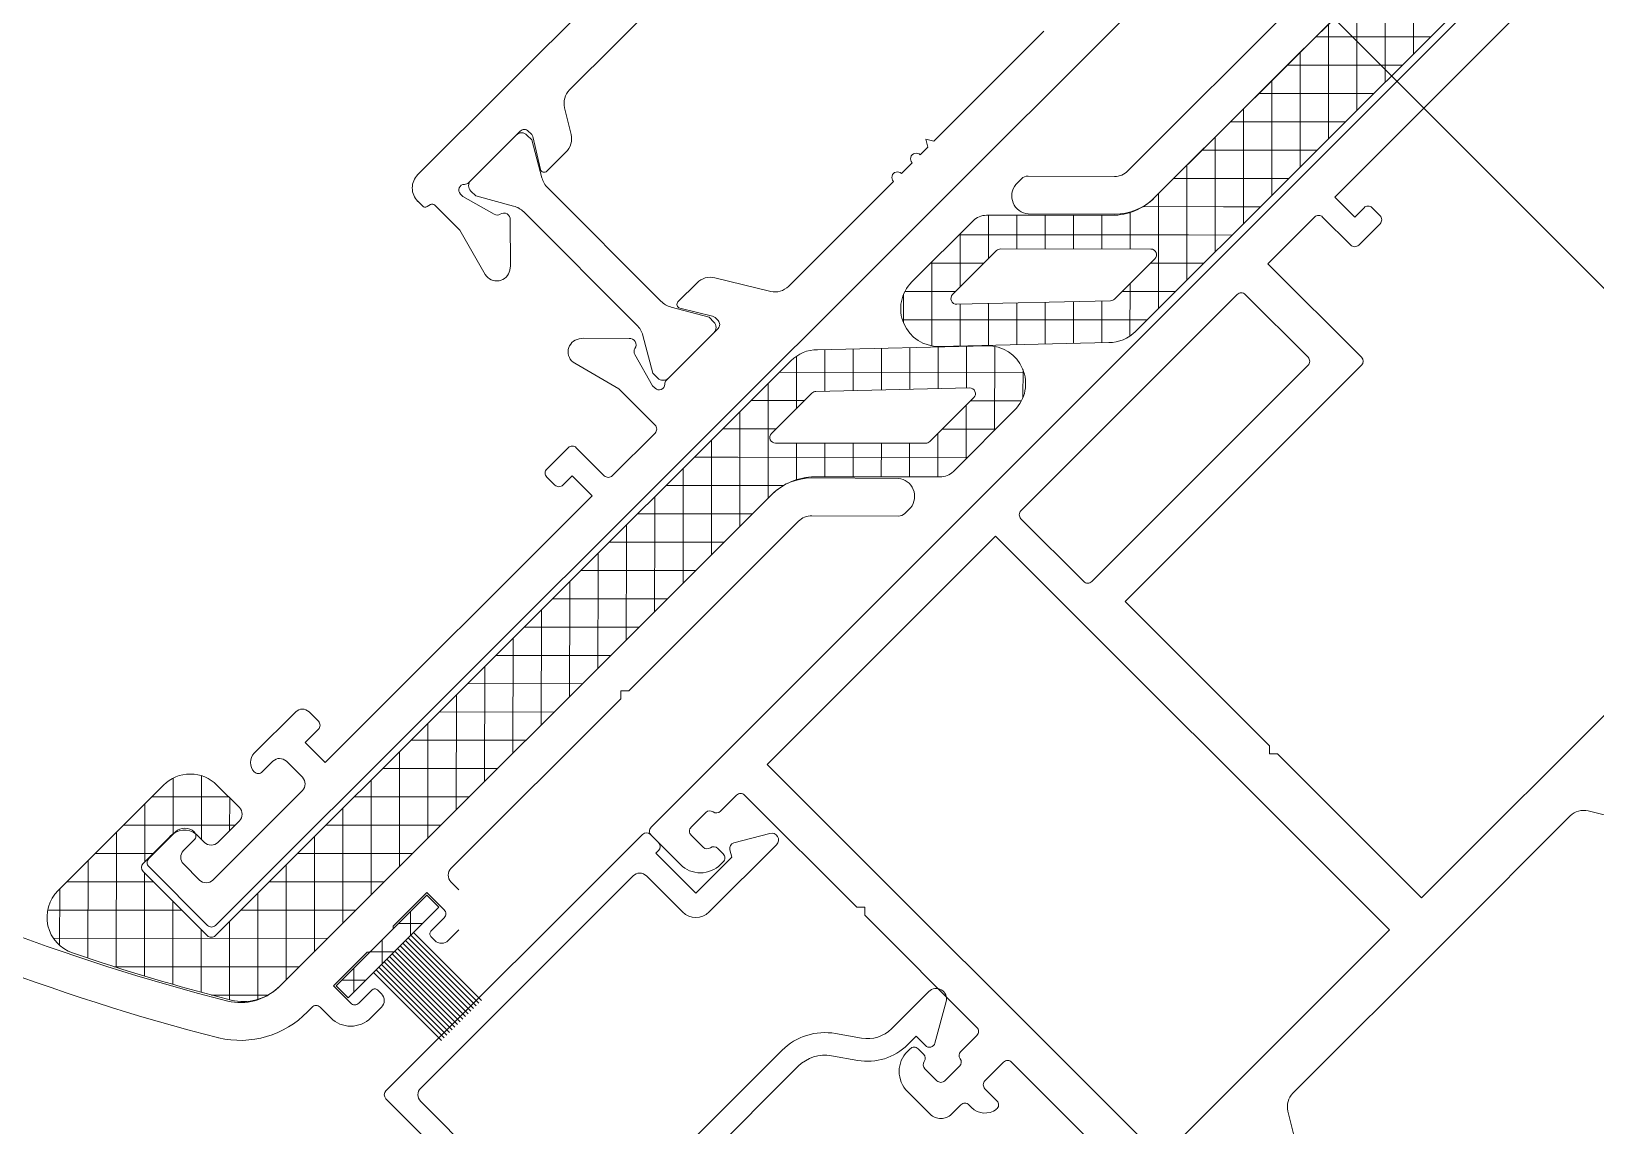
# Model space of a CAD drawing. Header units: centimetres. Extents: x 118932 to 154602, y -32682 to -23521.
# Drawn here: x 138269 to 138277.29, y -26646.96 to -26641.16 of the extents above; entities that cross this region are included whole.
import ezdxf

# ---------------------------------------------------------------- set-up
doc = ezdxf.new("R2010")
doc.units = ezdxf.units.CM
doc.header["$LTSCALE"] = 50
doc.header["$MEASUREMENT"] = 0
doc.layers.add('GEN_02_TF_Pencere', color=7, linetype='Continuous', lineweight=9, true_color=0x6093ac)

# ---------------------------------------------------------------- blocks, each defined once
blk = doc.blocks.new('P6_')
at = {"layer": 'GEN_02_TF_Pencere'}
for p, q in [((86193.4586, 12307.936, 0), (86193.4586, 12249.6131, 0)), ((86186.7774, 12298.5492, 0), (86186.0974, 12298.5492, 0)), ((86186.0974, 12298.5492, 0), (86186.0974, 12298.4592, 0)), ((86186.141, 12298.5492, 0), (86186.231, 12298.4592, 0)), ((86186.141, 12298.4592, 0), (86186.231, 12298.5492, 0)), ((86186.3532, 12298.5492, 0), (86186.4432, 12298.4592, 0)), ((86186.3532, 12298.4592, 0), (86186.4432, 12298.5492, 0)), ((86186.5653, 12298.5492, 0), (86186.6553, 12298.4592, 0)), ((86186.5653, 12298.4592, 0), (86186.6553, 12298.5492, 0)), ((86186.7767, 12298.5499, 0), (86186.7781, 12298.5485, 0)), ((86186.7774, 12298.4592, 0), (86186.7774, 12298.5492, 0)), ((86186.0974, 12298.4592, 0), (86186.7774, 12298.4592, 0)), ((86186.0974, 12298.4592, 0), (86186.0974, 12298.4592, 0)), ((86186.2874, 12298.4592, 0), (86186.2874, 12297.9492, 0)), ((86186.3074, 12298.4592, 0), (86186.3074, 12297.9492, 0)), ((86186.3274, 12298.4592, 0), (86186.3274, 12297.9492, 0)), ((86186.3474, 12298.4592, 0), (86186.3474, 12297.9492, 0)), ((86186.3674, 12298.4592, 0), (86186.3674, 12297.9492, 0)), ((86186.3874, 12298.4592, 0), (86186.3874, 12297.9492, 0)), ((86186.4074, 12298.4592, 0), (86186.4074, 12297.9492, 0)), ((86186.4274, 12298.4592, 0), (86186.4274, 12297.9492, 0)), ((86186.4474, 12298.4592, 0), (86186.4474, 12297.9492, 0)), ((86186.4674, 12298.4592, 0), (86186.4674, 12297.9492, 0)), ((86186.4874, 12298.4592, 0), (86186.4874, 12297.9492, 0)), ((86186.5074, 12298.4592, 0), (86186.5074, 12297.9492, 0)), ((86186.5274, 12298.4592, 0), (86186.5274, 12297.9492, 0)), ((86186.5474, 12298.4592, 0), (86186.5474, 12297.9492, 0)), ((86186.5674, 12298.4592, 0), (86186.5674, 12297.9492, 0)), ((86186.5874, 12298.4592, 0), (86186.5874, 12297.9492, 0)), ((86185.8619, 12296.3993, 0), (86185.8619, 12297.9393, 0)), ((86185.8919, 12297.9693, 0), (86187.8119, 12297.9693, 0)), ((86185.8919, 12297.9693, 0), (86185.8919, 12297.9693, 0)), ((86187.8418, 12297.7147, 0), (86187.8416, 12297.9347, 0)), ((86187.8419, 12297.9393, 0), (86187.8419, 12297.8793, 0)), ((86187.8716, 12297.9647, 0), (86195.8116, 12297.9693, 0)), ((86187.8716, 12297.9647, 0), (86187.8716, 12297.9647, 0)), ((86187.6219, 12297.8493, 0), (86186.0319, 12297.8493, 0)), ((86187.8119, 12297.8493, 0), (86187.7919, 12297.8493, 0)), ((86187.7919, 12297.8493, 0), (86187.7919, 12297.5493, 0)), ((86188.1317, 12297.8149, 0), (86188.0217, 12297.8148, 0)), ((86185.9819, 12297.7993, 0), (86185.9819, 12296.5393, 0)), ((86187.6719, 12297.5293, 0), (86187.6719, 12297.7993, 0)), ((86187.9917, 12297.7848, 0), (86187.9918, 12297.6948, 0)), ((86188.3117, 12297.765, 0), (86188.1909, 12297.7649, 0)), ((86188.3422, 12296.895, 0), (86188.3418, 12297.735, 0)), ((86190.2517, 12297.7661, 0), (86188.5417, 12297.7651, 0)), ((86188.5417, 12297.7651, 0), (86188.5434, 12294.8147, 0)), ((86190.2534, 12294.8157, 0), (86190.2517, 12297.7661, 0)), ((86190.2517, 12297.7661, 0), (86190.2517, 12297.7661, 0)), ((86190.4118, 12297.7362, 0), (86190.412, 12297.2658, 0)), ((86192.0617, 12297.7671, 0), (86190.4417, 12297.7662, 0)), ((86192.092, 12297.2667, 0), (86192.0918, 12297.7371, 0)), ((86192.6417, 12297.7675, 0), (86192.2917, 12297.7672, 0)), ((86192.2917, 12297.7672, 0), (86192.2921, 12297.0668, 0)), ((86192.6719, 12297.5275, 0), (86192.6718, 12297.7375, 0)), ((86194.7917, 12297.7687, 0), (86192.7917, 12297.7675, 0)), ((86192.7917, 12297.7675, 0), (86192.7918, 12297.6175, 0)), ((86188.0119, 12297.5648, 0), (86187.9919, 12297.5648, 0)), ((86188.0418, 12297.6356, 0), (86188.0418, 12297.5948, 0)), ((86188.0619, 12297.5493, 0), (86188.0821, 12297.5843, 0)), ((86188.1231, 12297.5953, 0), (86188.2938, 12297.4967, 0)), ((86192.7918, 12297.6175, 0), (86192.8618, 12297.6176, 0)), ((86192.8918, 12297.5876, 0), (86192.8919, 12297.5276, 0)), ((86187.7919, 12297.5493, 0), (86188.0619, 12297.5493, 0)), ((86192.8619, 12297.4976, 0), (86192.7019, 12297.4975, 0)), ((86188.2758, 12297.4293, 0), (86187.7719, 12297.4293, 0)), ((86190.4208, 12297.2445, 0), (86190.4208, 12297.2445, 0)), ((86190.442, 12297.2358, 0), (86192.062, 12297.2367, 0)), ((86192.2622, 12297.0368, 0), (86190.4922, 12297.0358, 0)), ((86190.4922, 12297.0358, 0), (86190.4928, 12295.9558, 0)), ((86188.3723, 12296.865, 0), (86188.3422, 12296.895, 0)), ((86188.3423, 12296.835, 0), (86188.3723, 12296.865, 0)), ((86188.3428, 12295.995, 0), (86188.3423, 12296.835, 0)), ((86186.7123, 12296.6381, 0), (86187.5275, 12296.6381, 0)), ((86187.5275, 12296.5181, 0), (86186.6143, 12296.5181, 0)), ((86187.7896, 12296.5017, 0), (86187.8706, 12296.386, 0)), ((86187.7723, 12296.3172, 0), (86187.6913, 12296.4329, 0)), ((86188.0181, 12296.3093, 0), (86188.2973, 12296.3093, 0)), ((86187.9927, 12296.1648, 0), (86188.0127, 12296.1648, 0)), ((86188.0819, 12296.1893, 0), (86188.0181, 12296.1893, 0)), ((86188.0819, 12296.1193, 0), (86188.0819, 12296.1893, 0)), ((86188.3246, 12296.2074, 0), (86188.1269, 12296.0933, 0)), ((86188.0427, 12296.1348, 0), (86188.0427, 12296.094, 0)), ((86187.8428, 12295.8447, 0), (86187.8427, 12296.0147, 0)), ((86187.9927, 12296.0348, 0), (86187.9928, 12295.9448, 0)), ((86188.0228, 12295.9148, 0), (86188.1328, 12295.9149, 0)), ((86188.1919, 12295.9649, 0), (86188.3128, 12295.965, 0)), ((86190.4928, 12295.9558, 0), (86190.4628, 12295.9258, 0)), ((86190.4628, 12295.9258, 0), (86190.4928, 12295.8958, 0)), ((86190.4928, 12295.8958, 0), (86190.4934, 12294.8158, 0)), ((86187.9929, 12295.7648, 0), (86187.9229, 12295.7647, 0)), ((86188.3129, 12295.765, 0), (86188.1729, 12295.7649, 0)), ((86188.3436, 12294.4492, 0), (86188.3429, 12295.735, 0)), ((86188.0229, 12295.7141, 0), (86188.0229, 12295.7348, 0)), ((86188.1429, 12295.7349, 0), (86188.143, 12295.6449, 0)), ((86188.5434, 12294.8147, 0), (86190.2534, 12294.8157, 0)), ((86190.4934, 12294.8158, 0), (86192.243, 12294.8168, 0)), ((86189.1945, 12294.5171, 0), (86189.1188, 12294.3929, 0)), ((86190.4505, 12294.5658, 0), (86189.2798, 12294.5651, 0)), ((86191.3573, 12294.5663, 0), (86190.4505, 12294.5658, 0)), ((86191.5186, 12294.3943, 0), (86191.4427, 12294.5184, 0))]:
    blk.add_line(p, q, dxfattribs=at)
at = {"layer": 'GEN_02_TF_Pencere', "extrusion": (0, 0, -1)}
for p, q in [((86191.1904, 12301.2818, 0), (86189.4408, 12301.2828, 0)), ((86189.3407, 12301.1829, 0), (86189.3407, 12301.1481, 0)), ((86189.3555, 12301.1288, 0), (86189.3754, 12301.1234, 0)), ((86189.3903, 12301.1041, 0), (86189.3901, 12300.9175, 0)), ((86189.5277, 12301.0327, 0), (86189.5277, 12301.0509, 0)), ((86189.6008, 12301.0627, 0), (86189.9877, 12301.0625, 0)), ((86189.6178, 12301.0627, 0), (86189.9578, 12301.0627, 0)), ((86189.5786, 12300.8485, 0), (86189.5277, 12301.0327, 0)), ((86189.5778, 12300.9866, 0), (86189.5778, 12301.0227, 0)), ((86189.6817, 12300.8066, 0), (86189.5778, 12300.9866, 0)), ((86189.9978, 12300.9866, 0), (86189.8938, 12300.8066, 0)), ((86190.0133, 12300.9953, 0), (86189.9202, 12300.8429, 0)), ((86189.9978, 12301.0227, 0), (86189.9978, 12300.9866, 0)), ((86190.0177, 12301.0325, 0), (86190.0177, 12301.0109, 0)), ((86190.1652, 12300.8603, 0), (86190.2411, 12300.9844, 0)), ((86190.3265, 12301.0323, 0), (86191.2333, 12301.0318, 0)), ((86189.3901, 12300.9175, 0), (86189.3202, 12300.6567, 0)), ((86189.9373, 12300.8125, 0), (86190.0798, 12300.8124, 0)), ((86189.4459, 12300.5938, 0), (86189.6171, 12300.7666, 0)), ((86189.6978, 12299.8987, 0), (86189.6978, 12300.7466, 0)), ((86189.8778, 12300.7466, 0), (86189.8778, 12299.8987, 0)), ((86189.8778, 12300.7466, 0), (86189.8778, 12300.7466, 0)), ((86189.4279, 12300.5812, 0), (86189.4459, 12300.5938, 0)), ((86189.448, 12300.0515, 0), (86189.43, 12300.0641, 0)), ((86189.6191, 12299.8787, 0), (86189.448, 12300.0515, 0)), ((86189.3222, 12299.9887, 0), (86189.392, 12299.7279, 0)), ((86185.2134, 12299.7352, 0), (86185.4252, 12299.947, 0)), ((86185.2719, 12299.5815, 0), (86185.6373, 12299.947, 0)), ((86185.8029, 12299.4107, 0), (86185.301, 12299.9126, 0)), ((86185.3436, 12299.4411, 0), (86185.8495, 12299.947, 0)), ((86186.2029, 12299.947, 0), (86185.4131, 12299.947, 0)), ((86185.8029, 12299.6229, 0), (86185.4788, 12299.947, 0)), ((86185.9074, 12299.7305, 0), (86185.6909, 12299.947, 0)), ((86185.8451, 12299.7305, 0), (86186.0616, 12299.947, 0)), ((86186.3209, 12299.5291, 0), (86185.9031, 12299.947, 0)), ((86186.056, 12299.7292, 0), (86186.2641, 12299.9374, 0)), ((86186.4029, 12299.6593, 0), (86186.1152, 12299.947, 0)), ((86186.1417, 12299.6028, 0), (86186.3796, 12299.8407, 0)), ((86189.5295, 12299.6125, 0), (86189.5806, 12299.7967, 0)), ((86189.5778, 12299.6587, 0), (86189.6817, 12299.8387, 0)), ((86189.8938, 12299.8387, 0), (86189.9978, 12299.6587, 0)), ((86189.9221, 12299.8021, 0), (86190.0151, 12299.6497, 0)), ((86190.0818, 12299.8325, 0), (86189.9392, 12299.8325, 0)), ((86186.2424, 12298.7591, 0), (86185.2167, 12299.7848, 0)), ((86185.8329, 12299.7305, 0), (86186.0329, 12299.7305, 0)), ((86186.072, 12299.7268, 0), (86185.872, 12299.7268, 0)), ((86186.4029, 12299.5791, 0), (86186.4029, 12299.747, 0)), ((86186.972, 12299.7268, 0), (86186.662, 12299.7268, 0)), ((86189.392, 12299.7279, 0), (86189.392, 12299.4568, 0)), ((86190.3258, 12299.5247, 0), (86190.1671, 12299.7846, 0)), ((86185.4169, 12299.3023, 0), (86185.8029, 12299.6883, 0)), ((86185.8029, 12299.2191, 0), (86185.8029, 12299.6991, 0)), ((86185.842, 12299.6968, 0), (86185.842, 12299.2568, 0)), ((86186.1417, 12299.6391, 0), (86186.1417, 12299.5791, 0)), ((86186.2801, 12299.5291, 0), (86186.4029, 12299.6519, 0)), ((86187.022, 12299.6068, 0), (86187.022, 12299.6768, 0)), ((86188.792, 12299.6668, 0), (86188.792, 12299.6068, 0)), ((86188.982, 12299.6968, 0), (86188.822, 12299.6968, 0)), ((86189.012, 12299.4568, 0), (86189.012, 12299.6668, 0)), ((86189.5778, 12299.6227, 0), (86189.5778, 12299.6587, 0)), ((86189.9978, 12299.6587, 0), (86189.9978, 12299.6227, 0)), ((86190.0195, 12299.6341, 0), (86190.0195, 12299.6125, 0)), ((86185.982, 12299.4568, 0), (86185.982, 12299.5768, 0)), ((86186.032, 12299.6268, 0), (86186.112, 12299.6268, 0)), ((86186.622, 12299.6268, 0), (86186.702, 12299.6268, 0)), ((86186.752, 12299.5768, 0), (86186.752, 12299.4568, 0)), ((86186.892, 12299.4268, 0), (86186.892, 12299.5768, 0)), ((86186.892, 12299.5768, 0), (86186.992, 12299.5768, 0)), ((86188.822, 12299.5768, 0), (86188.892, 12299.5768, 0)), ((86188.892, 12299.5768, 0), (86188.892, 12299.4268, 0)), ((86189.5295, 12299.5944, 0), (86189.5295, 12299.6125, 0)), ((86189.9895, 12299.5825, 0), (86189.6025, 12299.5825, 0)), ((86189.9578, 12299.5827, 0), (86189.6178, 12299.5827, 0)), ((86185.4919, 12299.1651, 0), (86185.8029, 12299.4761, 0)), ((86186.1917, 12299.5291, 0), (86186.3529, 12299.5291, 0)), ((86191.197, 12299.4768, 0), (86190.4111, 12299.4768, 0)), ((86191.337, 12299.4768, 0), (86191.257, 12299.4768, 0)), ((86191.4551, 12299.4768, 0), (86191.397, 12299.4768, 0)), ((86191.477, 12299.5148, 0), (86191.4551, 12299.4768, 0)), ((86191.499, 12299.4768, 0), (86191.477, 12299.5148, 0)), ((86192.3229, 12299.4768, 0), (86191.499, 12299.4768, 0)), ((86186.0302, 12298.7591, 0), (86185.3385, 12299.4509, 0)), ((86186.702, 12299.4068, 0), (86186.032, 12299.4068, 0)), ((86188.892, 12299.4268, 0), (86186.892, 12299.4268, 0)), ((86189.362, 12299.4268, 0), (86189.042, 12299.4268, 0)), ((86185.5684, 12299.0295, 0), (86185.8029, 12299.264, 0)), ((86185.872, 12299.2268, 0), (86195.812, 12299.2268, 0)), ((86185.872, 12299.2268, 0), (86185.872, 12299.2268, 0)), ((86185.6466, 12298.8955, 0), (86185.9401, 12299.1891, 0)), ((86185.7541, 12298.791, 0), (86186.1523, 12299.1891, 0)), ((86190.1418, 12299.1891, 0), (86185.8329, 12299.1891, 0)), ((86185.9344, 12298.7591, 0), (86186.3644, 12299.1891, 0)), ((86186.4545, 12298.7591, 0), (86186.0246, 12299.1891, 0)), ((86186.1466, 12298.7591, 0), (86186.5765, 12299.1891, 0)), ((86186.6666, 12298.7591, 0), (86186.2367, 12299.1891, 0)), ((86186.3587, 12298.7591, 0), (86186.7886, 12299.1891, 0)), ((86186.8788, 12298.7591, 0), (86186.4488, 12299.1891, 0)), ((86186.5708, 12298.7591, 0), (86187.0008, 12299.1891, 0)), ((86187.0909, 12298.7591, 0), (86186.6609, 12299.1891, 0)), ((86186.783, 12298.7591, 0), (86187.2129, 12299.1891, 0)), ((86187.303, 12298.7591, 0), (86186.8731, 12299.1891, 0)), ((86186.9951, 12298.7591, 0), (86187.425, 12299.1891, 0)), ((86187.5152, 12298.7591, 0), (86187.0852, 12299.1891, 0)), ((86187.2072, 12298.7591, 0), (86187.6372, 12299.1891, 0)), ((86187.7273, 12298.7591, 0), (86187.2973, 12299.1891, 0)), ((86187.4194, 12298.7591, 0), (86187.8493, 12299.1891, 0)), ((86187.9394, 12298.7591, 0), (86187.5095, 12299.1891, 0)), ((86187.6315, 12298.7591, 0), (86188.0546, 12299.1822, 0)), ((86188.1516, 12298.7591, 0), (86187.7216, 12299.1891, 0)), ((86187.8436, 12298.7591, 0), (86188.2471, 12299.1626, 0)), ((86188.3637, 12298.7591, 0), (86187.9337, 12299.1891, 0)), ((86188.0546, 12299.1822, 0), (86188.0614, 12299.1891, 0)), ((86188.0558, 12298.7591, 0), (86188.4396, 12299.143, 0)), ((86188.1639, 12299.1711, 0), (86188.1459, 12299.1891, 0)), ((86188.5758, 12298.7591, 0), (86188.1639, 12299.1711, 0)), ((86188.2471, 12299.1626, 0), (86188.2736, 12299.1891, 0)), ((86188.4001, 12299.147, 0), (86188.358, 12299.1891, 0)), ((86188.788, 12298.7591, 0), (86188.4001, 12299.147, 0)), ((86188.4396, 12299.143, 0), (86188.4857, 12299.1891, 0)), ((86188.6363, 12299.1229, 0), (86188.5701, 12299.1891, 0)), ((86188.6321, 12299.1233, 0), (86188.6978, 12299.1891, 0)), ((86188.8726, 12299.0988, 0), (86188.7823, 12299.1891, 0)), ((86188.8246, 12299.1037, 0), (86188.91, 12299.1891, 0)), ((86189.1088, 12299.0747, 0), (86188.9944, 12299.1891, 0)), ((86189.0171, 12299.084, 0), (86189.1221, 12299.1891, 0)), ((86189.345, 12299.0506, 0), (86189.2065, 12299.1891, 0)), ((86189.2096, 12299.0644, 0), (86189.3342, 12299.1891, 0)), ((86189.4021, 12299.0448, 0), (86189.5464, 12299.1891, 0)), ((86189.5813, 12299.0265, 0), (86189.4187, 12299.1891, 0)), ((86189.5945, 12299.0251, 0), (86189.7585, 12299.1891, 0)), ((86189.8175, 12299.0024, 0), (86189.6308, 12299.1891, 0)), ((86189.787, 12299.0055, 0), (86189.9706, 12299.1891, 0)), ((86190.0429, 12298.9891, 0), (86189.8429, 12299.1891, 0)), ((86189.9828, 12298.9891, 0), (86190.1792, 12299.1855, 0)), ((86190.9712, 12298.273, 0), (86190.0551, 12299.1891, 0)), ((86190.1418, 12299.1891, 0), (86190.1418, 12299.1891, 0)), ((86188.2679, 12298.7591, 0), (86188.6321, 12299.1233, 0)), ((86188.48, 12298.7591, 0), (86188.8246, 12299.1037, 0)), ((86189.0001, 12298.7591, 0), (86188.6363, 12299.1229, 0)), ((86188.6921, 12298.7591, 0), (86189.0171, 12299.084, 0)), ((86189.2122, 12298.7591, 0), (86188.8726, 12299.0988, 0)), ((86188.9043, 12298.7591, 0), (86189.2096, 12299.0644, 0)), ((86189.4244, 12298.7591, 0), (86189.1088, 12299.0747, 0)), ((86189.6458, 12298.7498, 0), (86189.345, 12299.0506, 0)), ((86190.1541, 12298.9483, 0), (86190.3104, 12299.1046, 0)), ((86190.9323, 12298.5109, 0), (86190.2832, 12299.1305, 0)), ((86185.808, 12298.7692, 0), (86185.5967, 12298.9805, 0)), ((86189.1164, 12298.7591, 0), (86189.4021, 12299.0448, 0)), ((86189.3285, 12298.7591, 0), (86189.5945, 12299.0251, 0)), ((86189.5407, 12298.7591, 0), (86189.787, 12299.0055, 0)), ((86190.4415, 12298.1663, 0), (86189.5813, 12299.0265, 0)), ((86189.7966, 12298.9891, 0), (86190.0993, 12298.9891, 0)), ((86189.7966, 12298.9891, 0), (86189.7966, 12298.9891, 0)), ((86189.8308, 12298.9891, 0), (86189.8175, 12299.0024, 0)), ((86190.12, 12298.9809, 0), (86190.7093, 12298.418, 0)), ((86190.2626, 12298.8446, 0), (86190.4189, 12299.001, 0)), ((86190.8105, 12299.0157, 0), (86190.7058, 12298.911, 0)), ((86191.0389, 12299.0319, 0), (86190.7251, 12298.7181, 0)), ((86190.8278, 12299.0222, 0), (86191.018, 12298.8319, 0)), ((86191.3479, 12299.0319, 0), (86190.8895, 12299.0319, 0)), ((86191.0302, 12299.0319, 0), (86191.2302, 12298.8319, 0)), ((86191.2511, 12299.0319, 0), (86191.0511, 12298.8319, 0)), ((86191.2423, 12299.0319, 0), (86192.1025, 12298.1717, 0)), ((86191.4262, 12298.995, 0), (86191.2632, 12298.8319, 0)), ((86191.8884, 12298.5328, 0), (86191.4186, 12299.0026, 0)), ((86191.644, 12299.0078, 0), (86191.6865, 12299.0078, 0)), ((86191.7218, 12298.9932, 0), (86192.0438, 12298.6684, 0)), ((86190.3382, 12298.3751, 0), (86189.7754, 12298.9379, 0)), ((86190.3711, 12298.741, 0), (86190.5275, 12298.8974, 0)), ((86190.7126, 12298.9252, 0), (86191.6287, 12298.0091, 0)), ((86191.5323, 12298.8889, 0), (86191.4061, 12298.7627, 0)), ((86189.7167, 12298.723, 0), (86189.8535, 12298.8598, 0)), ((86190.9952, 12298.8319, 0), (86191.3244, 12298.8319, 0)), ((86191.3456, 12298.8231, 0), (86191.9084, 12298.2603, 0)), ((86191.9024, 12298.5269, 0), (86191.5804, 12298.8517, 0)), ((86185.4632, 12298.7938, 0), (86185.4632, 12298.7938, 0)), ((86185.8734, 12298.7591, 0), (86189.5692, 12298.7591, 0)), ((86185.8735, 12298.7591, 0), (86189.5691, 12298.7591, 0)), ((86189.8333, 12298.6275, 0), (86189.9595, 12298.7537, 0)), ((86190.4796, 12298.6374, 0), (86190.636, 12298.7938, 0)), ((86190.9872, 12298.7681, 0), (86190.8307, 12298.6116, 0)), ((86191.5638, 12298.2174, 0), (86190.9745, 12298.7802, 0)), ((86191.6384, 12298.7829, 0), (86191.5121, 12298.6566, 0)), ((86189.7814, 12298.6713, 0), (86190.1034, 12298.3465, 0)), ((86189.7954, 12298.6654, 0), (86190.2652, 12298.1956, 0)), ((86189.9394, 12298.5214, 0), (86190.0656, 12298.6476, 0)), ((86190.5881, 12298.5338, 0), (86190.7445, 12298.6902, 0)), ((86190.7515, 12298.6873, 0), (86191.4006, 12298.0677, 0)), ((86191.0957, 12298.6644, 0), (86190.9393, 12298.508, 0)), ((86191.7444, 12298.6768, 0), (86191.6182, 12298.5506, 0)), ((86192.1146, 12298.6391, 0), (86193.3855, 12298.6391, 0)), ((86185.9274, 12298.5591, 0), (86185.893, 12298.5591, 0)), ((86186.3401, 12298.5591, 0), (86186.0874, 12298.5591, 0)), ((86186.0874, 12298.5591, 0), (86186.0874, 12298.4291, 0)), ((86186.7874, 12298.5591, 0), (86186.5347, 12298.5591, 0)), ((86186.7874, 12298.4291, 0), (86186.7874, 12298.5591, 0)), ((86188.2383, 12298.5591, 0), (86186.9674, 12298.5591, 0)), ((86188.2683, 12298.5891, 0), (86188.2383, 12298.5591, 0)), ((86188.2983, 12298.5591, 0), (86188.2683, 12298.5891, 0)), ((86189.5692, 12298.5591, 0), (86188.2983, 12298.5591, 0)), ((86190.6966, 12298.4301, 0), (86190.8531, 12298.5866, 0)), ((86191.2042, 12298.5608, 0), (86191.0478, 12298.4044, 0)), ((86191.8505, 12298.5707, 0), (86191.7243, 12298.4445, 0)), ((86185.9574, 12298.4491, 0), (86185.9574, 12298.5291, 0)), ((86186.5174, 12298.5491, 0), (86186.3574, 12298.5491, 0)), ((86186.9174, 12298.5091, 0), (86186.9174, 12298.4491, 0)), ((86189.962, 12298.205, 0), (86189.6399, 12298.5298, 0)), ((86190.0454, 12298.4154, 0), (86190.1717, 12298.5416, 0)), ((86190.6449, 12298.1663, 0), (86190.9587, 12298.4801, 0)), ((86191.9671, 12298.4752, 0), (86191.8303, 12298.3384, 0)), ((86186.1174, 12298.3991, 0), (86186.2174, 12298.3991, 0)), ((86186.6574, 12298.3991, 0), (86186.7574, 12298.3991, 0)), ((86190.1515, 12298.3093, 0), (86190.2777, 12298.4355, 0)), ((86191.3127, 12298.4572, 0), (86191.1563, 12298.3008, 0)), ((86192.1431, 12298.4391, 0), (86191.8967, 12298.1927, 0)), ((86192.038, 12298.4484, 0), (86192.3388, 12298.1476, 0)), ((86192.3552, 12298.4391, 0), (86192.0892, 12298.1731, 0)), ((86195.8104, 12298.4391, 0), (86192.1146, 12298.4391, 0)), ((86195.8103, 12298.4391, 0), (86192.1147, 12298.4391, 0)), ((86192.2594, 12298.4391, 0), (86192.575, 12298.1235, 0)), ((86192.5674, 12298.4391, 0), (86192.2817, 12298.1534, 0)), ((86192.4716, 12298.4391, 0), (86192.8112, 12298.0994, 0)), ((86192.7795, 12298.4391, 0), (86192.4742, 12298.1338, 0)), ((86192.9916, 12298.4391, 0), (86192.6667, 12298.1142, 0)), ((86192.6837, 12298.4391, 0), (86193.0475, 12298.0753, 0)), ((86193.2038, 12298.4391, 0), (86192.8592, 12298.0945, 0)), ((86192.8958, 12298.4391, 0), (86193.2837, 12298.0512, 0)), ((86193.4159, 12298.4391, 0), (86193.0517, 12298.0749, 0)), ((86193.108, 12298.4391, 0), (86193.5199, 12298.0271, 0)), ((86193.628, 12298.4391, 0), (86193.2442, 12298.0552, 0)), ((86193.3201, 12298.4391, 0), (86193.7501, 12298.0091, 0)), ((86193.8402, 12298.4391, 0), (86193.4367, 12298.0356, 0)), ((86194.0523, 12298.4391, 0), (86193.6292, 12298.016, 0)), ((86186.2374, 12298.3791, 0), (86186.2374, 12298.3491, 0)), ((86186.6374, 12298.3491, 0), (86186.6374, 12298.3791, 0)), ((86190.2576, 12298.2032, 0), (86190.4206, 12298.3663, 0)), ((86190.6886, 12298.3663, 0), (86190.3594, 12298.3663, 0)), ((86190.4327, 12298.1663, 0), (86190.6327, 12298.3663, 0)), ((86190.6536, 12298.1663, 0), (86190.4536, 12298.3663, 0)), ((86190.856, 12298.176, 0), (86190.6657, 12298.3663, 0)), ((86191.4212, 12298.3536, 0), (86191.2649, 12298.1972, 0)), ((86186.1874, 12298.2991, 0), (86186.1074, 12298.2991, 0)), ((86186.7674, 12298.2991, 0), (86186.6874, 12298.2991, 0)), ((86190.8733, 12298.1825, 0), (86190.978, 12298.2872, 0)), ((86191.5297, 12298.2499, 0), (86191.3734, 12298.0936, 0)), ((86190.0398, 12298.1904, 0), (86189.9973, 12298.1904, 0)), ((86190.3359, 12298.1663, 0), (86190.7942, 12298.1663, 0)), ((86191.701, 12298.2091, 0), (86191.5046, 12298.0127, 0)), ((86191.8872, 12298.2091, 0), (86191.5845, 12298.2091, 0)), ((86191.6409, 12298.2091, 0), (86191.8409, 12298.0091, 0)), ((86191.8967, 12298.1927, 0), (86191.7132, 12298.0091, 0)), ((86191.853, 12298.2091, 0), (86191.8663, 12298.1958, 0)), ((86191.8663, 12298.1958, 0), (86192.053, 12298.0091, 0)), ((86191.8872, 12298.2091, 0), (86191.8872, 12298.2091, 0)), ((86192.0892, 12298.1731, 0), (86191.9253, 12298.0091, 0)), ((86192.1025, 12298.1717, 0), (86192.2651, 12298.0091, 0)), ((86192.2817, 12298.1534, 0), (86192.1374, 12298.0091, 0)), ((86192.3388, 12298.1476, 0), (86192.4773, 12298.0091, 0)), ((86192.4742, 12298.1338, 0), (86192.3496, 12298.0091, 0)), ((86192.6667, 12298.1142, 0), (86192.5617, 12298.0091, 0)), ((86192.575, 12298.1235, 0), (86192.6894, 12298.0091, 0)), ((86192.8592, 12298.0945, 0), (86192.7738, 12298.0091, 0)), ((86192.8112, 12298.0994, 0), (86192.9015, 12298.0091, 0)), ((86193.0517, 12298.0749, 0), (86192.986, 12298.0091, 0)), ((86193.0475, 12298.0753, 0), (86193.1137, 12298.0091, 0)), ((86193.2442, 12298.0552, 0), (86193.1981, 12298.0091, 0)), ((86191.542, 12298.0091, 0), (86195.8509, 12298.0091, 0)), ((86191.542, 12298.0091, 0), (86191.542, 12298.0091, 0)), ((86193.2837, 12298.0512, 0), (86193.3258, 12298.0091, 0)), ((86193.4367, 12298.0356, 0), (86193.4102, 12298.0091, 0)), ((86193.5199, 12298.0271, 0), (86193.5379, 12298.0091, 0)), ((86193.6292, 12298.016, 0), (86193.6224, 12298.0091, 0))]:
    blk.add_line(p, q, dxfattribs=at)
for centre, radius, start, end in [((-86195.2211, 12304.59, 0), 11.3496, 329.28963, 356.44968), ((-86195.2211, 12304.59, 0), 11.1496, 329.29706, 356.61144), ((-86189.4407, 12301.1828, 0), 0.1, 0.02926, 90.04167), ((-86189.3607, 12301.1481, 0), 0.02, 285.03751, 0.00827), ((-86189.3703, 12301.1041, 0), 0.02, 104.98153, 180.05298), ((-86189.5577, 12301.0509, 0), 0.03, 0.03293, 135.82053), ((-86189.6178, 12301.0227, 0), 0.04, 359.99996, 90.00004), ((-86189.6008, 12301.0927, 0), 0.03, 270.03294, 315.82069), ((-86189.9578, 12301.0227, 0), 0.04, 89.99998, 179.99987), ((-86189.9877, 12301.0325, 0), 0.03, 90.03281, 180.03289), ((-86189.9877, 12301.0109, 0), 0.03, 180.03314, 211.43312), ((-86190.3264, 12300.9323, 0), 0.1, 31.43282, 90.03291), ((-86189.6077, 12300.856, 0), 0.03, 282.3019, 345.64309), ((-86189.5942, 12300.7927, 0), 0.0347, 101.83093, 228.68657), ((-86189.5778, 12300.7466, 0), 0.12, 150.0001, 179.99999), ((-86189.9978, 12300.7466, 0), 0.12, 0.0001, 29.99999), ((-86189.9373, 12300.8325, 0), 0.02, 270.03284, 31.43282), ((-86190.0799, 12300.9124, 0), 0.1, 211.43279, 270.03288), ((-86189.3878, 12300.6386, 0), 0.07, 235.03286, 15.01401), ((-86189.3898, 12300.0068, 0), 0.07, 344.99632, 125.02576), ((-86185.4131, 12299.747, 0), 0.2, 333.81424, 89.99998), ((-86186.2029, 12299.747, 0), 0.2, 89.99996, 180.00004), ((-86189.5961, 12299.8526, 0), 0.0347, 131.36026, 258.19069), ((-86189.5778, 12299.8987, 0), 0.12, 180.00001, 209.9999), ((-86189.9978, 12299.8987, 0), 0.12, 329.9999, 0.00001), ((-86189.6096, 12299.7892, 0), 0.03, 14.4077, 77.72747), ((-86189.9392, 12299.8125, 0), 0.02, 328.60006, 90.00005), ((-86190.0818, 12299.7325, 0), 0.1, 90.00023, 148.59345), ((-86185.8341, 12299.6993, 0), 0.0312, 359.62629, 87.72671), ((-86185.872, 12299.6968, 0), 0.03, 359.99996, 90.00004), ((-86186.0386, 12299.6268, 0), 0.1039, 86.87426, 173.20609), ((-86186.072, 12299.6568, 0), 0.07, 89.99996, 180.00004), ((-86186.662, 12299.6568, 0), 0.07, 359.99996, 90.00004), ((-86186.972, 12299.6768, 0), 0.05, 89.99996, 180.00004), ((-86195.2207, 12304.5699, 0), 11.1293, 329.29787, 333.81426), ((-86186.112, 12299.6568, 0), 0.03, 179.99996, 270.00004), ((-86186.622, 12299.6568, 0), 0.03, 269.99996, 0.00004), ((-86188.822, 12299.6668, 0), 0.03, 359.99996, 90.00004), ((-86188.982, 12299.6668, 0), 0.03, 89.99996, 180.00004), ((-86189.9895, 12299.6341, 0), 0.03, 148.6301, 179.99297), ((-86186.032, 12299.5768, 0), 0.05, 359.99996, 90.00004), ((-86186.1917, 12299.5791, 0), 0.05, 269.99996, 0.00004), ((-86186.3529, 12299.5791, 0), 0.05, 179.99996, 270.00004), ((-86186.702, 12299.5768, 0), 0.05, 89.99996, 180.00004), ((-86186.992, 12299.6068, 0), 0.03, 179.99996, 270.00004), ((-86188.822, 12299.6068, 0), 0.03, 269.99996, 0.00004), ((-86189.5595, 12299.5944, 0), 0.03, 224.2142, 359.99629), ((-86189.6178, 12299.6227, 0), 0.04, 269.99996, 0.00004), ((-86189.6025, 12299.5525, 0), 0.03, 44.21232, 90.00006), ((-86189.9578, 12299.6227, 0), 0.04, 180.00005, 269.99994), ((-86189.9895, 12299.6125, 0), 0.03, 179.99996, 270.00004), ((-86190.4111, 12299.5768, 0), 0.1, 269.99998, 328.60007), ((-86191.227, 12299.4768, 0), 0.03, 0, 180), ((-86191.367, 12299.4768, 0), 0.03, 0, 180), ((-86186.032, 12299.4568, 0), 0.05, 269.99996, 0.00004), ((-86186.702, 12299.4568, 0), 0.05, 179.99996, 270.00004), ((-86189.042, 12299.4568, 0), 0.03, 269.99996, 0.00004), ((-86189.362, 12299.4568, 0), 0.03, 179.99996, 270.00004), ((-86185.8329, 12299.2191, 0), 0.03, 269.99996, 0.00004), ((-86185.872, 12299.2568, 0), 0.03, 269.99996, 0.00004), ((-86190.1418, 12298.9891, 0), 0.2, 89.99927, 135.00206), ((-86189.7966, 12298.9591, 0), 0.03, 314.99895, 89.99996), ((-86190.0993, 12298.9591, 0), 0.03, 89.99995, 133.48511), ((-86190.8895, 12298.8319, 0), 0.2, 313.6643, 90.00003), ((-86191.3479, 12298.9319, 0), 0.1, 89.99996, 134.999), ((-86191.6535, 12298.9129, 0), 0.0953, 320.04618, 84.32422), ((-86191.6865, 12298.9578, 0), 0.05, 90.00012, 135.00004), ((-86185.8819, 12299.0499, 0), 0.2908, 271.68674, 328.33338), ((-86185.8818, 12299.0299, 0), 0.2708, 271.74789, 328.29841), ((-86190.9952, 12298.8019, 0), 0.03, 313.48497, 89.99998), ((-86191.3244, 12298.8019, 0), 0.03, 89.99995, 134.99899), ((-86185.8819, 12299.0499, 0), 0.4908, 268.70159, 328.55441), ((-86189.5691, 12298.4391, 0), 0.32, 90.00001, 134.99993), ((-86189.5692, 12298.4591, 0), 0.3, 90.00004, 134.99996), ((-86192.1146, 12298.7391, 0), 0.1, 270.00002, 314.99994), ((-86185.9274, 12298.5291, 0), 0.03, 89.99996, 180.00004), ((-86186.3574, 12298.5691, 0), 0.02, 270.00003, 329.99999), ((-86186.5174, 12298.5691, 0), 0.02, 210.00001, 269.99997), ((-86186.9674, 12298.5091, 0), 0.05, 359.99996, 90.00004), ((-86189.5692, 12298.4591, 0), 0.1, 90.00002, 134.99994), ((-86190.7942, 12298.3663, 0), 0.2, 133.6643, 270.00003), ((-86192.1147, 12298.7591, 0), 0.32, 270.00001, 314.99993), ((-86192.1146, 12298.7391, 0), 0.3, 270.00004, 314.99996), ((-86186.1074, 12298.4491, 0), 0.15, 269.99996, 0.00004), ((-86186.1174, 12298.4291, 0), 0.03, 269.99996, 0.00004), ((-86186.2174, 12298.3791, 0), 0.02, 89.99996, 180.00004), ((-86186.6574, 12298.3791, 0), 0.02, 359.99996, 90.00004), ((-86186.7574, 12298.4291, 0), 0.03, 179.99996, 270.00004), ((-86190.6886, 12298.3963, 0), 0.03, 133.48497, 269.99998), ((-86186.1874, 12298.3491, 0), 0.05, 179.99996, 270.00004), ((-86186.6874, 12298.3491, 0), 0.05, 269.99996, 0.00004), ((-86190.0303, 12298.2853, 0), 0.0953, 140.04618, 264.32422), ((-86190.3594, 12298.3963, 0), 0.03, 269.99995, 314.99899), ((-86191.8872, 12298.2391, 0), 0.03, 134.99895, 269.99996), ((-86189.9973, 12298.2404, 0), 0.05, 270.00012, 315.00004), ((-86190.3359, 12298.2663, 0), 0.1, 269.99996, 314.999), ((-86191.5845, 12298.2391, 0), 0.03, 269.99995, 313.48511), ((-86191.542, 12298.2091, 0), 0.2, 269.99927, 315.00206)]:
    blk.add_arc(centre, radius, start, end, dxfattribs=at)
at = {"layer": 'GEN_02_TF_Pencere'}
for centre, radius, start, end in [((86185.8919, 12297.9393, 0), 0.03, 90.00006, 179.99994), ((86187.8119, 12297.9393, 0), 0.03, 0.00112, 90.00003), ((86187.8716, 12297.9347, 0), 0.03, 90.03281, 180.03289), ((86186.0319, 12297.7993, 0), 0.05, 90.00011, 180), ((86187.6219, 12297.7993, 0), 0.05, 360, 89.99989), ((86187.8119, 12297.8793, 0), 0.03, 270.00266, 0.00001), ((86188.0217, 12297.7848, 0), 0.03, 90.03281, 180.03289), ((86188.1317, 12297.7849, 0), 0.03, 9.62707, 90.03292), ((86188.1909, 12297.7949, 0), 0.03, 189.62439, 270.03388), ((86188.3118, 12297.735, 0), 0.03, 0.0329, 90.03299), ((86190.4418, 12297.7362, 0), 0.03, 90.0329, 180.03299), ((86192.0618, 12297.7371, 0), 0.03, 0.03281, 90.03289), ((86192.6418, 12297.7375, 0), 0.03, 0.03281, 90.03289), ((86187.9918, 12297.7148, 0), 0.15, 180.03286, 270.03295), ((86188.0213, 12297.6944, 0), 0.0295, 179.22057, 261.25281), ((86188.0118, 12297.6356, 0), 0.03, 0.02139, 80.43877), ((86188.0118, 12297.5948, 0), 0.03, 270.0329, 0.03299), ((86188.1081, 12297.5693, 0), 0.03, 60, 149.99989), ((86192.8618, 12297.5876, 0), 0.03, 0.03281, 90.03289), ((86187.7719, 12297.5293, 0), 0.1, 180.00005, 269.99994), ((86188.2758, 12297.4654, 0), 0.0361, 270.00001, 60.00001), ((86192.7019, 12297.5275, 0), 0.03, 180.0329, 270.03299), ((86192.8619, 12297.5276, 0), 0.03, 270.0329, 0.03299), ((86190.442, 12297.2658, 0), 0.03, 180.03282, 225.03274), ((86190.442, 12297.2658, 0), 0.03, 225.0327, 270.03262), ((86192.062, 12297.2667, 0), 0.03, 270.0329, 0.03299), ((86192.2621, 12297.0668, 0), 0.03, 270.0331, 0.03299), ((86187.5274, 12296.318, 0), 0.3201, 35.01334, 89.98665), ((86187.5275, 12296.318, 0), 0.2001, 35.01335, 89.98666), ((86188.0181, 12296.4894, 0), 0.3001, 215.01334, 269.98665), ((86188.0181, 12296.4894, 0), 0.1801, 215.01336, 269.98667), ((86188.2973, 12296.2547, 0), 0.0546, 300, 90), ((86187.9927, 12296.0148, 0), 0.15, 90.03286, 180.03295), ((86188.0127, 12296.1348, 0), 0.03, 0.03281, 90.03289), ((86188.0136, 12296.0932, 0), 0.0291, 278.14009, 1.52982), ((86188.1119, 12296.1193, 0), 0.03, 180.00093, 300.00003), ((86188.0227, 12296.0348, 0), 0.03, 99.62697, 180.03283), ((86188.3128, 12295.995, 0), 0.03, 270.03281, 0.03289), ((86188.0228, 12295.9448, 0), 0.03, 180.0329, 270.03299), ((86188.1328, 12295.9449, 0), 0.03, 270.0329, 350.43876), ((86188.1918, 12295.9351, 0), 0.0298, 89.70971, 170.76367), ((86187.9228, 12295.8447, 0), 0.08, 180.03287, 270.03295), ((86187.9929, 12295.7348, 0), 0.03, 0.0329, 90.03299), ((86188.1729, 12295.7349, 0), 0.03, 90.0329, 180.03299), ((86188.3129, 12295.735, 0), 0.03, 0.03281, 90.03289), ((86188.1229, 12295.7141, 0), 0.1, 180.03287, 261.81972), ((86188.1132, 12295.6446, 0), 0.0297, 261.23017, 0.60728), ((86189.2799, 12294.4651, 0), 0.1, 90.03282, 148.63291), ((86191.3574, 12294.4663, 0), 0.1, 31.43282, 90.03291)]:
    blk.add_arc(centre, radius, start, end, dxfattribs=at)
blk = doc.blocks.new('DOGRAMA LEVEL 0 E BLOK')
at = {"rotation": 45.28448559245177}
blk.add_blockref('P6_', (-51716.6834, -70349.7503, 0), dxfattribs=at)

msp = doc.modelspace()

# ---------------------------------------------------------------- block references
at = {"rotation": 359.6887739338809}
msp.add_blockref('DOGRAMA LEVEL 0 E BLOK', (138089.7852, -26193.1915), dxfattribs=at)

doc.saveas('drawing.dxf')
